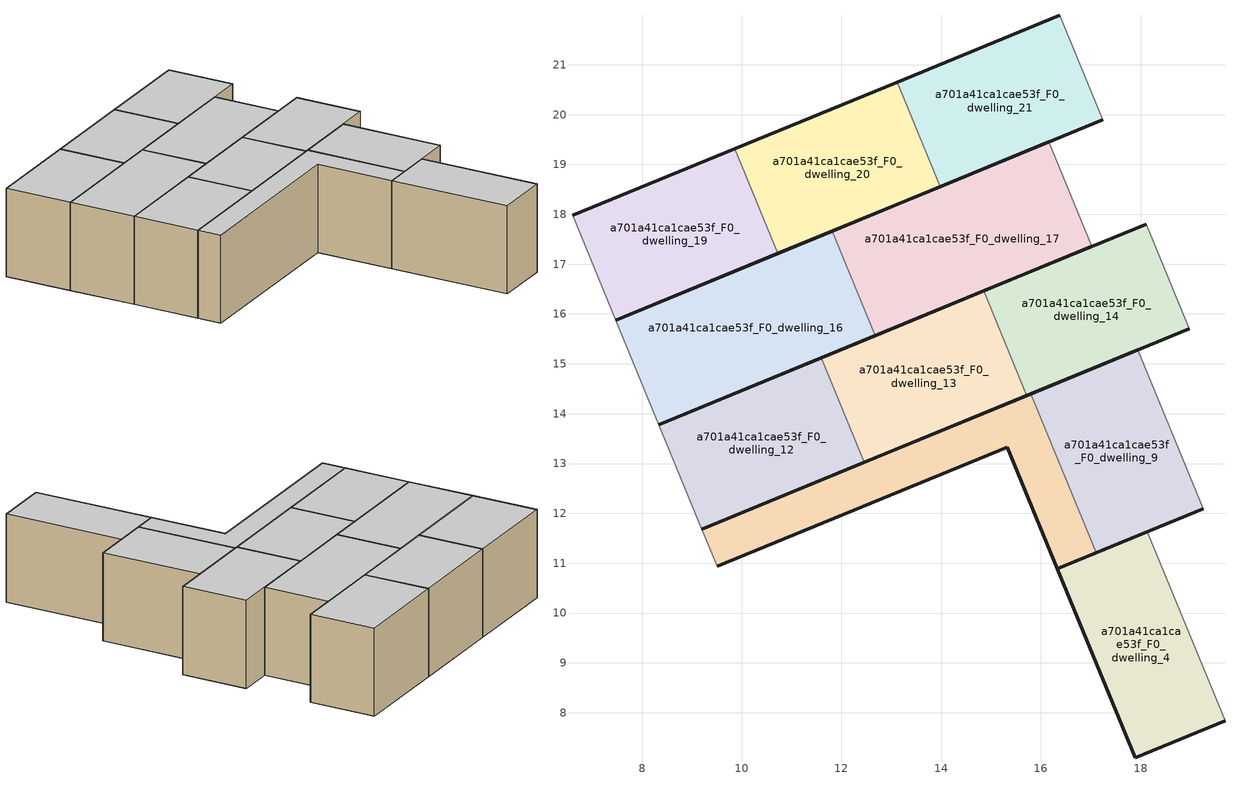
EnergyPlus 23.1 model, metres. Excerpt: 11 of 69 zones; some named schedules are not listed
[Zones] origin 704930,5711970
a701a41ca1cae53f_F0_dwelling_12
 floor ground (EU_floor_Construction): 12.46,13.02 11.59,15.12 8.34,13.78 9.2,11.68 z0
 wall outside (EU_wall_Construction): 12.46,13.02 9.2,11.68 / 8.34,13.78 11.59,15.12 z0:3
 wall to a701a41ca1cae53f_F0_dwelling_13 (EU_wall_Construction): 11.59,15.12 12.46,13.02 z0:3
 wall adiabatic (EU_wall_Construction): 9.2,11.68 8.34,13.78 z0:3
 ceiling to a701a41ca1cae53f_F1_dwelling_12 (EU_floor_Construction): 11.59,15.12 12.46,13.02 9.2,11.68 8.34,13.78 z3
a701a41ca1cae53f_F0_dwelling_13
 floor ground (EU_floor_Construction): 15.72,14.36 14.85,16.46 11.59,15.12 12.46,13.02 z0
 wall outside (EU_wall_Construction): 15.72,14.36 12.46,13.02 / 11.59,15.12 14.85,16.46 z0:3
 wall to a701a41ca1cae53f_F0_dwelling_14 (EU_wall_Construction): 14.85,16.46 15.72,14.36 z0:3
 ceiling to a701a41ca1cae53f_F1_dwelling_13 (EU_floor_Construction): 14.85,16.46 15.72,14.36 12.46,13.02 11.59,15.12 z3
a701a41ca1cae53f_F0_dwelling_14
 floor ground (EU_floor_Construction): 18.98,15.71 18.11,17.8 14.85,16.46 15.72,14.36 z0
 wall outside (EU_wall_Construction): 18.98,15.71 15.72,14.36 / 14.85,16.46 18.11,17.8 z0:3
 wall to a701a41ca1cae53f_F0_dwelling_15 (EU_wall_Construction): 18.11,17.8 18.98,15.71 z0:3
 ceiling to a701a41ca1cae53f_F1_dwelling_14 (EU_floor_Construction): 18.11,17.8 18.98,15.71 15.72,14.36 14.85,16.46 z3
a701a41ca1cae53f_F0_dwelling_16
 floor ground (EU_floor_Construction): 12.68,15.57 11.82,17.67 7.47,15.88 8.34,13.78 z0
 wall outside (EU_wall_Construction): 12.68,15.57 8.34,13.78 / 7.47,15.88 11.82,17.67 z0:3
 wall to a701a41ca1cae53f_F0_dwelling_17 (EU_wall_Construction): 11.82,17.67 12.68,15.57 z0:3
 wall adiabatic (EU_wall_Construction): 8.34,13.78 7.47,15.88 z0:3
 ceiling to a701a41ca1cae53f_F1_dwelling_16 (EU_floor_Construction): 11.82,17.67 12.68,15.57 8.34,13.78 7.47,15.88 z3
a701a41ca1cae53f_F0_dwelling_17
 floor ground (EU_floor_Construction): 17.03,17.36 16.16,19.45 11.82,17.67 12.68,15.57 z0
 wall outside (EU_wall_Construction): 17.03,17.36 12.68,15.57 / 11.82,17.67 16.16,19.45 z0:3
 wall to a701a41ca1cae53f_F0_dwelling_18 (EU_wall_Construction): 16.16,19.45 17.03,17.36 z0:3
 ceiling to a701a41ca1cae53f_F1_dwelling_17 (EU_floor_Construction): 16.16,19.45 17.03,17.36 12.68,15.57 11.82,17.67 z3
a701a41ca1cae53f_F0_dwelling_19
 floor ground (EU_floor_Construction): 10.72,17.21 9.85,19.32 6.6,17.98 7.47,15.88 z0
 wall outside (EU_wall_Construction): 10.72,17.21 7.47,15.88 / 6.6,17.98 9.85,19.32 z0:3
 wall to a701a41ca1cae53f_F0_dwelling_20 (EU_wall_Construction): 9.85,19.32 10.72,17.21 z0:3
 wall adiabatic (EU_wall_Construction): 7.47,15.88 6.6,17.98 z0:3
 ceiling to a701a41ca1cae53f_F1_dwelling_19 (EU_floor_Construction): 9.85,19.32 10.72,17.21 7.47,15.88 6.6,17.98 z3
a701a41ca1cae53f_F0_dwelling_20
 floor ground (EU_floor_Construction): 13.98,18.55 13.11,20.65 9.85,19.32 10.72,17.21 z0
 wall outside (EU_wall_Construction): 13.98,18.55 10.72,17.21 / 9.85,19.32 13.11,20.65 z0:3
 wall to a701a41ca1cae53f_F0_dwelling_21 (EU_wall_Construction): 13.11,20.65 13.98,18.55 z0:3
 ceiling to a701a41ca1cae53f_F1_dwelling_20 (EU_floor_Construction): 13.11,20.65 13.98,18.55 10.72,17.21 9.85,19.32 z3
a701a41ca1cae53f_F0_dwelling_21
 floor ground (EU_floor_Construction): 17.24,19.9 16.38,21.99 13.11,20.65 13.98,18.55 z0
 wall outside (EU_wall_Construction): 13.11,20.65 16.38,21.99 / 17.24,19.9 13.98,18.55 z0:3
 wall to a701a41ca1cae53f_F0_dwelling_22 (EU_wall_Construction): 16.38,21.99 17.24,19.9 z0:3
 ceiling to a701a41ca1cae53f_F1_dwelling_21 (EU_floor_Construction): 16.38,21.99 17.24,19.9 13.98,18.55 13.11,20.65 z3
a701a41ca1cae53f_F0_dwelling_4
 floor ground (EU_floor_Construction): 19.69,7.84 18.14,11.63 16.33,10.89 17.89,7.1 z0
 wall outside (EU_wall_Construction): 19.69,7.84 17.89,7.1 16.33,10.89 18.14,11.63 z0:3
 wall to a701a41ca1cae53f_F0_dwelling_5 (EU_wall_Construction): 18.14,11.63 19.69,7.84 z0:3
 ceiling to a701a41ca1cae53f_F1_dwelling_4 (EU_floor_Construction): 18.14,11.63 19.69,7.84 17.89,7.1 16.33,10.89 z3
a701a41ca1cae53f_F0_dwelling_8
 floor ground (EU_floor_Construction): 17.11,11.21 15.8,14.4 9.2,11.68 9.51,10.94 15.33,13.32 16.33,10.89 z0
 wall outside (EU_wall_Construction): 9.2,11.68 15.8,14.4 / 17.11,11.21 16.33,10.89 15.33,13.32 9.51,10.94 z0:3
 wall adiabatic (EU_wall_Construction): 9.51,10.94 9.2,11.68 z0:3
 wall to a701a41ca1cae53f_F0_dwelling_9 (EU_wall_Construction): 15.8,14.4 17.11,11.21 z0:3
 ceiling to a701a41ca1cae53f_F1_dwelling_8 (EU_floor_Construction): 15.8,14.4 17.11,11.21 16.33,10.89 15.33,13.32 9.51,10.94 9.2,11.68 z3
a701a41ca1cae53f_F0_dwelling_9
 floor ground (EU_floor_Construction): 19.26,12.09 17.94,15.28 15.8,14.4 17.11,11.21 z0
 wall outside (EU_wall_Construction): 19.26,12.09 17.11,11.21 / 15.8,14.4 17.94,15.28 z0:3
 wall to a701a41ca1cae53f_F0_dwelling_10 (EU_wall_Construction): 17.94,15.28 19.26,12.09 z0:3
 ceiling to a701a41ca1cae53f_F1_dwelling_9 (EU_floor_Construction): 17.94,15.28 19.26,12.09 17.11,11.21 15.8,14.4 z3
[Building]
EU S2 Campaign: North Axis=0; Terrain=City; Solar Distribution=FullExterior
[Site:Location]
London: Latitude=51.5; Longitude=-0.5; Time Zone=0; Elevation=25
[SizingPeriod:WeatherFileDays]
AnnualSizingPeriod: Begin Month=1; Begin Day of Month=1; End Month=12; End Day of Month=31; Day of Week for Start Day=Monday; Use Weather File Daylight Saving Period=No; Use Weather File Rain and Snow Indicators=No
[MATERIAL]
EU_InternalMass_Material: Roughness=MediumRough; Thickness=0.1; Conductivity=1; Density=1800; Specific Heat=900; Thermal Absorptance=0.9; Solar Absorptance=0.7; Visible Absorptance=0.7
[MATERIAL:NOMASS] Roughness=MediumRough; Thermal Absorptance=0.9; Solar Absorptance=0.7; Visible Absorptance=0.7
Name | Thermal Resistance
EU_wall_NoMass | 0.635353
EU_floor_NoMass | 1.96382
[CONSTRUCTION]
EU_wall_Construction: EU_wall_NoMass
EU_floor_Construction: EU_floor_NoMass
EU_InternalMass_Construction: EU_InternalMass_Material
[ZONE] Type=1; Multiplier=1; Ceiling Height=autocalculate; Floor Area=autocalculate; Part of Total Floor Area=Yes
Name | Volume
a701a41ca1cae53f_F0_dwelling_12 | 23.9861
a701a41ca1cae53f_F0_dwelling_13; a701a41ca1cae53f_F0_dwelling_14 | 23.9883
a701a41ca1cae53f_F0_dwelling_16 | 31.9739
a701a41ca1cae53f_F0_dwelling_17 | 31.9827
a701a41ca1cae53f_F0_dwelling_19 | 23.9766
a701a41ca1cae53f_F0_dwelling_20 | 23.9832
a701a41ca1cae53f_F0_dwelling_21; a701a41ca1cae53f_F0_dwelling_8 | 23.9817
a701a41ca1cae53f_F0_dwelling_4 | 23.9897
a701a41ca1cae53f_F0_dwelling_9 | 23.9773
[INTERNALMASS] Construction=EU_InternalMass_Construction
Name | Zone or ZoneList | Surface Area
a701a41ca1cae53f_F0_dwelling_4_EU_InternalMass | a701a41ca1cae53f_F0_dwelling_4 | 7.99636
a701a41ca1cae53f_F0_dwelling_8_EU_InternalMass | a701a41ca1cae53f_F0_dwelling_8 | 7.99389
a701a41ca1cae53f_F0_dwelling_9_EU_InternalMass | a701a41ca1cae53f_F0_dwelling_9 | 7.992
a701a41ca1cae53f_F0_dwelling_12_EU_InternalMass | a701a41ca1cae53f_F0_dwelling_12 | 7.99563
a701a41ca1cae53f_F0_dwelling_13_EU_InternalMass | a701a41ca1cae53f_F0_dwelling_13 | 7.99601
a701a41ca1cae53f_F0_dwelling_14_EU_InternalMass | a701a41ca1cae53f_F0_dwelling_14 | 7.99601
a701a41ca1cae53f_F0_dwelling_16_EU_InternalMass | a701a41ca1cae53f_F0_dwelling_16 | 10.658
a701a41ca1cae53f_F0_dwelling_17_EU_InternalMass | a701a41ca1cae53f_F0_dwelling_17 | 10.661
a701a41ca1cae53f_F0_dwelling_19_EU_InternalMass | a701a41ca1cae53f_F0_dwelling_19 | 7.99258
a701a41ca1cae53f_F0_dwelling_20_EU_InternalMass | a701a41ca1cae53f_F0_dwelling_20 | 7.99457
a701a41ca1cae53f_F0_dwelling_21_EU_InternalMass | a701a41ca1cae53f_F0_dwelling_21 | 7.99483
[OTHEREQUIPMENT] Fuel Type=Electricity; Design Level Calculation Method=Watts/Area; Power per Zone Floor Area=1; Fraction Latent=0; Fraction Radiant=0; Fraction Lost=0; Carbon Dioxide Generation Rate=0; EndUse Subcategory=EU_Step8_InternalGains
Name | Zone or ZoneList or Space or SpaceList | Schedule
EU_Step8_InternalGain_a701a41ca1cae53f_F0_dwelling_4_f000 | a701a41ca1cae53f_F0_dwelling_4 | EU_Step8_GainSchedule_a701a41ca1cae53f_F0_dwelling_4_f000
EU_Step8_InternalGain_a701a41ca1cae53f_F0_dwelling_8_f000 | a701a41ca1cae53f_F0_dwelling_8 | EU_Step8_GainSchedule_a701a41ca1cae53f_F0_dwelling_8_f000
EU_Step8_InternalGain_a701a41ca1cae53f_F0_dwelling_9_f000 | a701a41ca1cae53f_F0_dwelling_9 | EU_Step8_GainSchedule_a701a41ca1cae53f_F0_dwelling_9_f000
EU_Step8_InternalGain_a701a41ca1cae53f_F0_dwelling_12_f000 | a701a41ca1cae53f_F0_dwelling_12 | EU_Step8_GainSchedule_a701a41ca1cae53f_F0_dwelling_12_f000
EU_Step8_InternalGain_a701a41ca1cae53f_F0_dwelling_13_f000 | a701a41ca1cae53f_F0_dwelling_13 | EU_Step8_GainSchedule_a701a41ca1cae53f_F0_dwelling_13_f000
EU_Step8_InternalGain_a701a41ca1cae53f_F0_dwelling_14_f000 | a701a41ca1cae53f_F0_dwelling_14 | EU_Step8_GainSchedule_a701a41ca1cae53f_F0_dwelling_14_f000
EU_Step8_InternalGain_a701a41ca1cae53f_F0_dwelling_16_f000 | a701a41ca1cae53f_F0_dwelling_16 | EU_Step8_GainSchedule_a701a41ca1cae53f_F0_dwelling_16_f000
EU_Step8_InternalGain_a701a41ca1cae53f_F0_dwelling_17_f000 | a701a41ca1cae53f_F0_dwelling_17 | EU_Step8_GainSchedule_a701a41ca1cae53f_F0_dwelling_17_f000
EU_Step8_InternalGain_a701a41ca1cae53f_F0_dwelling_19_f000 | a701a41ca1cae53f_F0_dwelling_19 | EU_Step8_GainSchedule_a701a41ca1cae53f_F0_dwelling_19_f000
EU_Step8_InternalGain_a701a41ca1cae53f_F0_dwelling_20_f000 | a701a41ca1cae53f_F0_dwelling_20 | EU_Step8_GainSchedule_a701a41ca1cae53f_F0_dwelling_20_f000
EU_Step8_InternalGain_a701a41ca1cae53f_F0_dwelling_21_f000 | a701a41ca1cae53f_F0_dwelling_21 | EU_Step8_GainSchedule_a701a41ca1cae53f_F0_dwelling_21_f000
[ZONEVENTILATION:DESIGNFLOWRATE] Schedule=EU_AlwaysOn; Design Flow Rate Calculation Method=AirChanges/Hour; Air Changes per Hour=0.555504; Ventilation Type=Natural; Fan Pressure Rise=0; Fan Total Efficiency=1; Constant Term Coefficient=1; Temperature Term Coefficient=0; Velocity Term Coefficient=0; Velocity Squared Term Coefficient=0; Minimum Indoor Temperature=-100; Maximum Indoor Temperature=100; Delta Temperature=-100; Minimum Outdoor Temperature=-100; Maximum Outdoor Temperature=100; Maximum Wind Speed=40
Name | Zone or ZoneList or Space or SpaceList
EU_ConstantAir_a701a41ca1cae53f_F0_dwelling_4 | a701a41ca1cae53f_F0_dwelling_4
EU_ConstantAir_a701a41ca1cae53f_F0_dwelling_8 | a701a41ca1cae53f_F0_dwelling_8
EU_ConstantAir_a701a41ca1cae53f_F0_dwelling_9 | a701a41ca1cae53f_F0_dwelling_9
EU_ConstantAir_a701a41ca1cae53f_F0_dwelling_12 | a701a41ca1cae53f_F0_dwelling_12
EU_ConstantAir_a701a41ca1cae53f_F0_dwelling_13 | a701a41ca1cae53f_F0_dwelling_13
EU_ConstantAir_a701a41ca1cae53f_F0_dwelling_14 | a701a41ca1cae53f_F0_dwelling_14
EU_ConstantAir_a701a41ca1cae53f_F0_dwelling_16 | a701a41ca1cae53f_F0_dwelling_16
EU_ConstantAir_a701a41ca1cae53f_F0_dwelling_17 | a701a41ca1cae53f_F0_dwelling_17
EU_ConstantAir_a701a41ca1cae53f_F0_dwelling_19 | a701a41ca1cae53f_F0_dwelling_19
EU_ConstantAir_a701a41ca1cae53f_F0_dwelling_20 | a701a41ca1cae53f_F0_dwelling_20
EU_ConstantAir_a701a41ca1cae53f_F0_dwelling_21 | a701a41ca1cae53f_F0_dwelling_21
[HVACTEMPLATE:THERMOSTAT] Constant Heating Setpoint=20; Constant Cooling Setpoint=50
EU_HeatOnly_a701a41ca1cae53f_F0_dwelling_0; EU_HeatOnly_a701a41ca1cae53f_F0_dwelling_1; EU_HeatOnly_a701a41ca1cae53f_F0_dwelling_2; EU_HeatOnly_a701a41ca1cae53f_F0_dwelling_3; EU_HeatOnly_a701a41ca1cae53f_F0_dwelling_4; EU_HeatOnly_a701a41ca1cae53f_F0_dwelling_5; EU_HeatOnly_a701a41ca1cae53f_F0_dwelling_6; EU_HeatOnly_a701a41ca1cae53f_F0_dwelling_7; EU_HeatOnly_a701a41ca1cae53f_F0_dwelling_8; EU_HeatOnly_a701a41ca1cae53f_F0_dwelling_9; EU_HeatOnly_a701a41ca1cae53f_F0_dwelling_10; EU_HeatOnly_a701a41ca1cae53f_F0_dwelling_11; EU_HeatOnly_a701a41ca1cae53f_F0_dwelling_12; EU_HeatOnly_a701a41ca1cae53f_F0_dwelling_13; EU_HeatOnly_a701a41ca1cae53f_F0_dwelling_14; EU_HeatOnly_a701a41ca1cae53f_F0_dwelling_15; EU_HeatOnly_a701a41ca1cae53f_F0_dwelling_16; EU_HeatOnly_a701a41ca1cae53f_F0_dwelling_17; EU_HeatOnly_a701a41ca1cae53f_F0_dwelling_18; EU_HeatOnly_a701a41ca1cae53f_F0_dwelling_19; EU_HeatOnly_a701a41ca1cae53f_F0_dwelling_20; EU_HeatOnly_a701a41ca1cae53f_F0_dwelling_21; EU_HeatOnly_a701a41ca1cae53f_F0_dwelling_22; EU_HeatOnly_a701a41ca1cae53f_F1_dwelling_0; EU_HeatOnly_a701a41ca1cae53f_F1_dwelling_1; EU_HeatOnly_a701a41ca1cae53f_F1_dwelling_2; EU_HeatOnly_a701a41ca1cae53f_F1_dwelling_3; EU_HeatOnly_a701a41ca1cae53f_F1_dwelling_4; EU_HeatOnly_a701a41ca1cae53f_F1_dwelling_5; EU_HeatOnly_a701a41ca1cae53f_F1_dwelling_6; EU_HeatOnly_a701a41ca1cae53f_F1_dwelling_7; EU_HeatOnly_a701a41ca1cae53f_F1_dwelling_8; EU_HeatOnly_a701a41ca1cae53f_F1_dwelling_9; EU_HeatOnly_a701a41ca1cae53f_F1_dwelling_10; EU_HeatOnly_a701a41ca1cae53f_F1_dwelling_11; EU_HeatOnly_a701a41ca1cae53f_F1_dwelling_12; EU_HeatOnly_a701a41ca1cae53f_F1_dwelling_13; EU_HeatOnly_a701a41ca1cae53f_F1_dwelling_14; EU_HeatOnly_a701a41ca1cae53f_F1_dwelling_15; EU_HeatOnly_a701a41ca1cae53f_F1_dwelling_16; EU_HeatOnly_a701a41ca1cae53f_F1_dwelling_17; EU_HeatOnly_a701a41ca1cae53f_F1_dwelling_18; EU_HeatOnly_a701a41ca1cae53f_F1_dwelling_19; EU_HeatOnly_a701a41ca1cae53f_F1_dwelling_20; EU_HeatOnly_a701a41ca1cae53f_F1_dwelling_21; EU_HeatOnly_a701a41ca1cae53f_F1_dwelling_22; EU_HeatOnly_a701a41ca1cae53f_F2_dwelling_0; EU_HeatOnly_a701a41ca1cae53f_F2_dwelling_1; EU_HeatOnly_a701a41ca1cae53f_F2_dwelling_2; EU_HeatOnly_a701a41ca1cae53f_F2_dwelling_3; EU_HeatOnly_a701a41ca1cae53f_F2_dwelling_4; EU_HeatOnly_a701a41ca1cae53f_F2_dwelling_5; EU_HeatOnly_a701a41ca1cae53f_F2_dwelling_6; EU_HeatOnly_a701a41ca1cae53f_F2_dwelling_7; EU_HeatOnly_a701a41ca1cae53f_F2_dwelling_8; EU_HeatOnly_a701a41ca1cae53f_F2_dwelling_9; EU_HeatOnly_a701a41ca1cae53f_F2_dwelling_10; EU_HeatOnly_a701a41ca1cae53f_F2_dwelling_11; EU_HeatOnly_a701a41ca1cae53f_F2_dwelling_12; EU_HeatOnly_a701a41ca1cae53f_F2_dwelling_13; EU_HeatOnly_a701a41ca1cae53f_F2_dwelling_14; EU_HeatOnly_a701a41ca1cae53f_F2_dwelling_15; EU_HeatOnly_a701a41ca1cae53f_F2_dwelling_16; EU_HeatOnly_a701a41ca1cae53f_F2_dwelling_17; EU_HeatOnly_a701a41ca1cae53f_F2_dwelling_18; EU_HeatOnly_a701a41ca1cae53f_F2_dwelling_19; EU_HeatOnly_a701a41ca1cae53f_F2_dwelling_20; EU_HeatOnly_a701a41ca1cae53f_F2_dwelling_21; EU_HeatOnly_a701a41ca1cae53f_F2_dwelling_22
[HVACTEMPLATE:ZONE:IDEALLOADSAIRSYSTEM] System Availability Schedule=EU_AlwaysOn; Maximum Heating Supply Air Temperature=50; Minimum Cooling Supply Air Temperature=13; Maximum Heating Supply Air Humidity Ratio=0.0156; Minimum Cooling Supply Air Humidity Ratio=0.0077; Heating Limit=NoLimit; Cooling Limit=NoLimit; Heating Availability Schedule=EU_AlwaysOn; Cooling Availability Schedule=EU_CoolingOff; Dehumidification Control Type=ConstantSensibleHeatRatio; Cooling Sensible Heat Ratio=0.7; Dehumidification Setpoint=60; Humidification Control Type=None; Humidification Setpoint=30; Outdoor Air Method=None; Outdoor Air Flow Rate per Person=0.00944; Outdoor Air Flow Rate per Zone Floor Area=0; Outdoor Air Flow Rate per Zone=0; Demand Controlled Ventilation Type=None; Outdoor Air Economizer Type=NoEconomizer; Heat Recovery Type=None; Sensible Heat Recovery Effectiveness=0.7; Latent Heat Recovery Effectiveness=0.65
Name | Template Thermostat
a701a41ca1cae53f_F0_dwelling_4 | EU_HeatOnly_a701a41ca1cae53f_F0_dwelling_4
a701a41ca1cae53f_F0_dwelling_8 | EU_HeatOnly_a701a41ca1cae53f_F0_dwelling_8
a701a41ca1cae53f_F0_dwelling_9 | EU_HeatOnly_a701a41ca1cae53f_F0_dwelling_9
a701a41ca1cae53f_F0_dwelling_12 | EU_HeatOnly_a701a41ca1cae53f_F0_dwelling_12
a701a41ca1cae53f_F0_dwelling_13 | EU_HeatOnly_a701a41ca1cae53f_F0_dwelling_13
a701a41ca1cae53f_F0_dwelling_14 | EU_HeatOnly_a701a41ca1cae53f_F0_dwelling_14
a701a41ca1cae53f_F0_dwelling_16 | EU_HeatOnly_a701a41ca1cae53f_F0_dwelling_16
a701a41ca1cae53f_F0_dwelling_17 | EU_HeatOnly_a701a41ca1cae53f_F0_dwelling_17
a701a41ca1cae53f_F0_dwelling_19 | EU_HeatOnly_a701a41ca1cae53f_F0_dwelling_19
a701a41ca1cae53f_F0_dwelling_20 | EU_HeatOnly_a701a41ca1cae53f_F0_dwelling_20
a701a41ca1cae53f_F0_dwelling_21 | EU_HeatOnly_a701a41ca1cae53f_F0_dwelling_21
[SIZING:ZONE] Zone Cooling Design Supply Air Temperature Input Method=SupplyAirTemperature; Zone Cooling Design Supply Air Temperature=13; Zone Heating Design Supply Air Temperature Input Method=SupplyAirTemperature; Zone Heating Design Supply Air Temperature=50; Zone Cooling Design Supply Air Humidity Ratio=0.008; Zone Heating Design Supply Air Humidity Ratio=0.008; Cooling Design Air Flow Method=DesignDay; Cooling Design Air Flow Rate=0; Cooling Minimum Air Flow per Zone Floor Area=0.000762; Cooling Minimum Air Flow=0; Cooling Minimum Air Flow Fraction=0.2; Heating Design Air Flow Method=DesignDay; Heating Design Air Flow Rate=0; Heating Maximum Air Flow per Zone Floor Area=0.002032; Heating Maximum Air Flow=0.141576; Heating Maximum Air Flow Fraction=0.3; Account for Dedicated Outdoor Air System=No; Dedicated Outdoor Air System Control Strategy=NeutralSupplyAir; Dedicated Outdoor Air Low Setpoint Temperature for Design=autosize; Dedicated Outdoor Air High Setpoint Temperature for Design=autosize; Zone Load Sizing Method=Sensible Load Only No Latent Load; Zone Latent Cooling Design Supply Air Humidity Ratio Input Method=HumidityRatioDifference; Zone Cooling Design Supply Air Humidity Ratio Difference=0.005; Zone Latent Heating Design Supply Air Humidity Ratio Input Method=HumidityRatioDifference; Zone Humidification Design Supply Air Humidity Ratio Difference=0.005
a701a41ca1cae53f_F0_dwelling_4; a701a41ca1cae53f_F0_dwelling_8; a701a41ca1cae53f_F0_dwelling_9; a701a41ca1cae53f_F0_dwelling_12; a701a41ca1cae53f_F0_dwelling_13; a701a41ca1cae53f_F0_dwelling_14; a701a41ca1cae53f_F0_dwelling_16; a701a41ca1cae53f_F0_dwelling_17; a701a41ca1cae53f_F0_dwelling_19; a701a41ca1cae53f_F0_dwelling_20; a701a41ca1cae53f_F0_dwelling_21
[SCHEDULE:FILE] Column Number=1; Rows to Skip at Top=0; Number of Hours of Data=8760; Column Separator=Comma; Interpolate to Timestep=No; Minutes per Item=60; Adjust Schedule for Daylight Savings=Yes
Name | File
EU_Step8_GainSchedule_a701a41ca1cae53f_F0_dwelling_4_f000 | ../../schedules/a701a41ca1cae53f/a701a41ca1cae53f_F0_dwelling_4_f000_gain.csv
EU_Step8_GainSchedule_a701a41ca1cae53f_F0_dwelling_8_f000 | ../../schedules/a701a41ca1cae53f/a701a41ca1cae53f_F0_dwelling_8_f000_gain.csv
EU_Step8_GainSchedule_a701a41ca1cae53f_F0_dwelling_9_f000 | ../../schedules/a701a41ca1cae53f/a701a41ca1cae53f_F0_dwelling_9_f000_gain.csv
EU_Step8_GainSchedule_a701a41ca1cae53f_F0_dwelling_12_f000 | ../../schedules/a701a41ca1cae53f/a701a41ca1cae53f_F0_dwelling_12_f000_gain.csv
